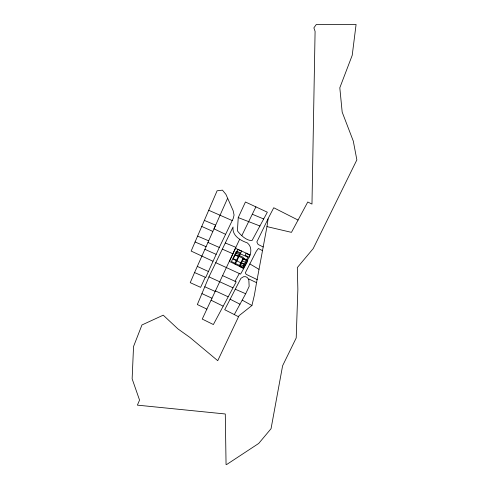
<?xml version="1.0" encoding="UTF-8"?>
<svg xmlns="http://www.w3.org/2000/svg" width="489" height="489" viewBox="0 0 489 489"><rect width="100%" height="100%" fill="white"/><g stroke="black" fill="none" stroke-linecap="round" stroke-linejoin="round"><path stroke-width="0.73" d="M238.241 217.593L237.409 230.839C240.551 235.062 246.523 240.851 252.031 240.557L267.336 212.214L245.441 201.994L238.241 217.593L259.983 226.004M248.724 279.61L247.434 277.66L245.796 276.713L243.663 276.664L240.924 278.32L224.714 309.702L234.304 314.574L245.698 293.736L249.164 286.371L248.779 278.956L256.542 282.666L254.402 295.075L251.921 305.503L239.029 315.717L217.739 360.686L189.848 337.379L177.959 328.92L163.228 315.167L141.951 324.971L133.54 346.524L132.134 378.816L139.554 400.106L137.385 405.143L225.288 413.981L226.059 464.544L226.627 464.55L258.699 443.45L271.047 428.706L282.605 365.76L296.206 337.954L297.862 289.311L297.324 267.569L313.211 248.571L356.866 159.885L353.296 141.095L342.178 112.109L339.812 87.782L352.221 55.3L356.084 24.45L316.285 24.499L313.877 27.861L315.087 31.369L311.976 204.084L307.77 202L291.45 232.361L266.976 226.609L268.149 218.522L273.742 207.752L298.033 220.044M256.542 282.666L266.976 226.609M239.665 239.237L206.884 309.103L197.342 304.549L208.95 276.86L233.033 226.988C231.975 235.692 240.319 240.466 247.306 242.874C252.807 247.287 251.15 255.258 247.336 260.197L247.813 260.484L247.128 262.275L243.687 268.443M212.898 261.212L191.15 251.071L217.098 190.796L222.452 190.142L225.936 194.408L233.125 210.631L234.072 215.019L233.29 218.345L219.286 247.458L205.747 277.434L194.567 272.556L227.538 198.43M194.567 272.556L190.227 282.66L200.637 287.355L205.264 277.263M250.093 254.916L235.466 248.284L229.433 261.438L243.76 268.479L240.582 274.115L215.728 262.666M241.798 235.661L255.924 206.829M268.07 218.827L256.841 241.957L258.088 244.451L263.18 246.951M234.995 263.247L238.883 255.337L243.424 257.397L239.469 265.441M235.197 264.274L241.67 251.095M239.671 266.468L243.644 258.381L247.336 260.197M246.212 253.155L245.172 255.276L248.944 257.128L249.812 255.24L246.083 253.412M257.232 279.61L246.199 274.353L245.319 272.838L256.315 251.218L258.43 248.467L262.483 250.668M206.884 309.103L202.25 319.072L213.369 324.543L236.218 281.823L222.813 275.729M235.044 281.242L239.274 273.596M225.374 243.009L235.912 247.361M252.397 214.274L263.669 218.974M204.353 220.398L215.631 225.154L213.98 228.846L225.533 234.31M197.605 236.108L208.65 240.802M195.074 241.982L206.071 246.676M232.263 220.588L208.626 210.233M235.178 289.195L245.698 293.736M222.397 249.164L232.892 253.779M207.959 242.446L219.286 247.458M204.915 249.341L216.132 254.353M201.67 226.407L212.77 231.37M208.95 276.86L232.843 287.752M204.824 286.78L215.209 291.45M201.957 293.626L211.981 298.223M197.336 266.401L208.448 271.542M215.441 290.9L228.033 296.756M241.615 251.212L237.886 249.384L233.131 259.06L244.268 264.531M236.969 251.248L240.698 253.076M236.053 253.113L239.781 254.94M235.331 254.586L246.462 260.056M235.142 254.971L238.864 256.804M243.339 258.999L247.067 260.833L243.406 268.29L239.677 266.456M242.422 260.863L246.15 262.697M233.308 258.699L237.037 260.533M241.511 262.727L245.24 264.561M240.594 264.592L244.323 266.426M211.077 300.222L223.076 306.12M230.001 299.146L239.965 304.189M234.304 314.574L238.485 316.731M242.244 300.148L251.921 305.503M249.897 263.962L258.962 269.305M236.12 251.927L231.425 261.493L242.972 267.165L247.844 257.238L236.12 251.927"/></g></svg>
